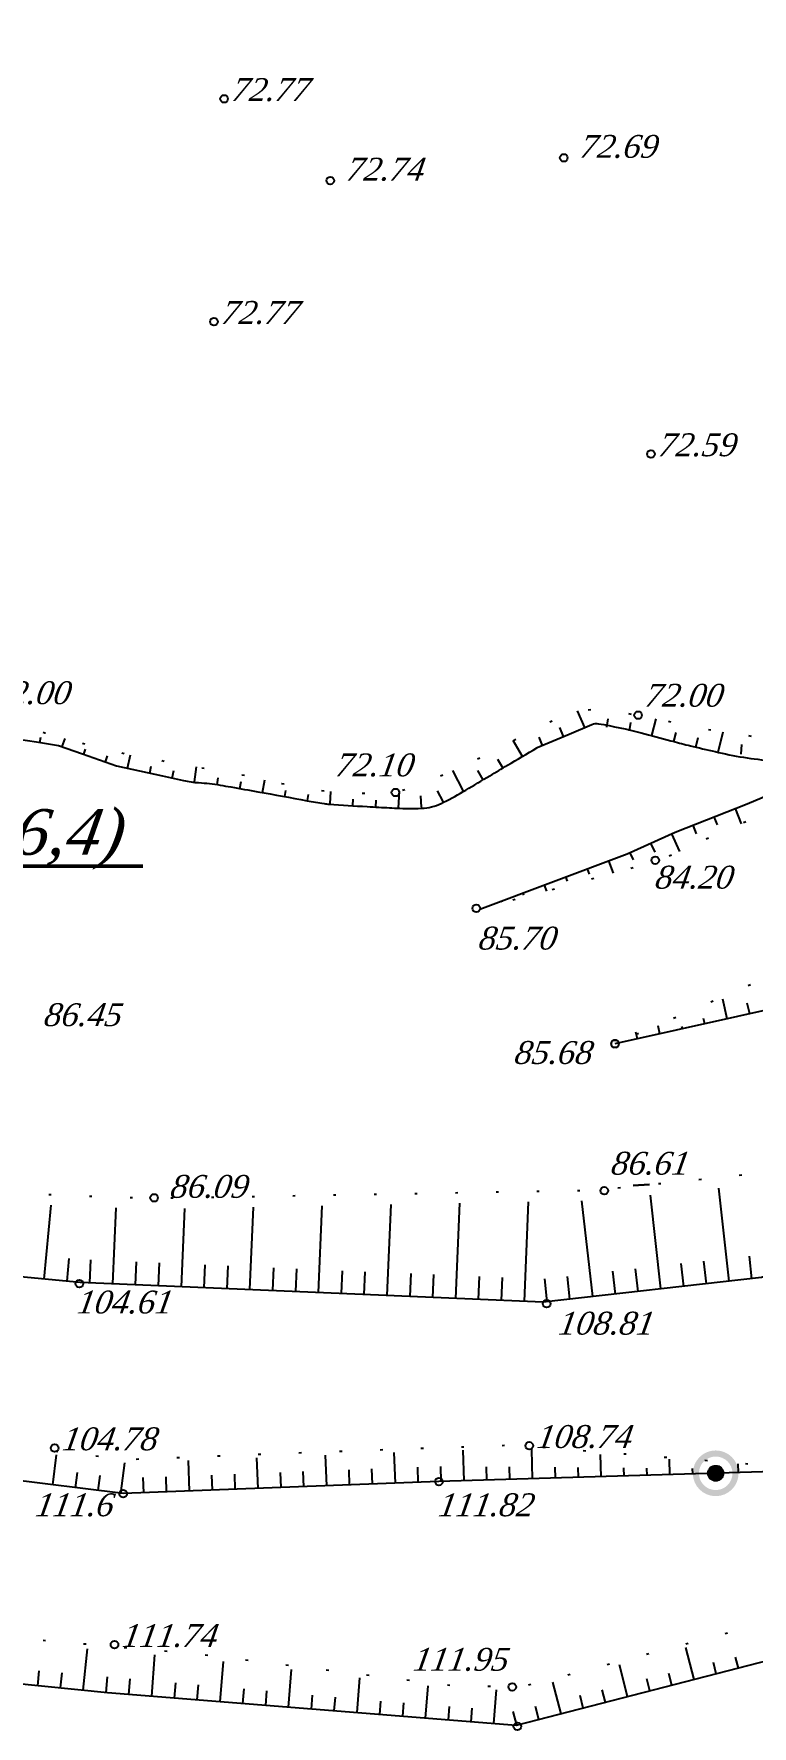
# Model space of a CAD drawing. Header units: millimetres. Extents: x 1400 to 4853, y -623 to 1865.
# Drawn here: x 2865.7 to 2894, y 1475.2 to 1541.8 of the extents above; entities that cross this region are included whole.
import ezdxf

# ---------------------------------------------------------------- set-up
doc = ezdxf.new("R2010")
doc.units = ezdxf.units.MM
doc.linetypes.add('ADOT1', pattern=[1.6, 0.1, -1.5])
doc.linetypes.add('AHIDDEN5', pattern=[9, 8, -1])
for name, color, linetype in [('01_Горизонт_72', 7, 'Continuous'), ('01_Горизонт_86', 7, 'Continuous'), ('02_Горизонт_100', 7, 'Continuous'), ('02_Горизонт_112', 7, 'Continuous'), ('Скважины', 7, 'Continuous'), ('Скважины_2011', 7, 'Continuous')]:
    doc.layers.add(name, color=color, linetype=linetype)
doc.styles.add('universw', font='timesi.ttf', dxfattribs={"oblique": 10})

msp = doc.modelspace()

# ---------------------------------------------------------------- hatches: boundary and pattern name
at = {"layer": 'Скважины', "linetype": 'Continuous'}
h = msp.add_hatch(color=0, dxfattribs=at)
h.paths.add_polyline_path([(2893.4349, 1485.1766, 1), (2891.6349, 1485.1766, 1)])
h.paths.add_polyline_path([(2893.1949, 1485.1766, 1), (2891.8749, 1485.1766, 1)], flags=16)
msp.add_hatch(color=7, dxfattribs=at).paths.add_polyline_path([(2892.8349, 1485.1766, 1), (2892.2349, 1485.1766, 1)])

# ---------------------------------------------------------------- linework, layer by layer
at = {"layer": '01_Горизонт_72', "linetype": 'Continuous'}
for p, q in [((2887.3819, 1514.5226), (2887.1027, 1515.1803)), ((2890.0165, 1514.2041), (2890.1913, 1514.8646)), ((2892.6349, 1513.5467), (2892.8231, 1514.3485)), ((2866.8305, 1513.7697), (2866.9428, 1514.0892)), ((2884.9368, 1513.388), (2884.5709, 1514.0068)), ((2869.3922, 1512.9249), (2869.5082, 1513.4471)), ((2872.0351, 1512.3809), (2872.1085, 1512.9743)), ((2874.702, 1511.9646), (2874.7919, 1512.4658)), ((2882.6126, 1512.0142), (2882.1925, 1512.8369)), ((2877.3626, 1511.5127), (2877.3977, 1512.0105)), ((2880.0574, 1511.3466), (2880.0916, 1512.0137)), ((2893.3043, 1511.3393), (2893.5428, 1510.7339)), ((2890.7955, 1510.3417), (2891.113, 1509.6444)), ((2888.3177, 1509.2726), (2888.5001, 1508.7857)), ((2885.7894, 1508.3251), (2885.8806, 1508.0816)), ((2883.2611, 1507.3776), (2883.2611, 1507.3776))]:
    msp.add_line(p, q, dxfattribs=at)
at = {"layer": '01_Горизонт_72', "color": 250, "linetype": 'Continuous'}
for p, q in [((2886.5535, 1514.1709), (2886.4047, 1514.5213)), ((2888.2497, 1514.541), (2888.3032, 1514.8591)), ((2889.1373, 1514.3919), (2889.1922, 1514.719)), ((2890.8865, 1513.9738), (2890.9808, 1514.33)), ((2865.9478, 1513.9336), (2865.9804, 1514.1457)), ((2867.6796, 1513.4712), (2867.7481, 1513.666)), ((2885.7251, 1513.8192), (2885.5891, 1514.1394)), ((2891.7587, 1513.7523), (2891.8479, 1514.1322)), ((2893.5322, 1513.4783), (2893.5605, 1513.8574)), ((2868.5286, 1513.1728), (2868.6118, 1513.4094)), ((2870.2708, 1512.7298), (2870.3322, 1513.0064)), ((2884.1624, 1512.9294), (2883.9645, 1513.2617)), ((2871.1494, 1512.5346), (2871.2145, 1512.8277)), ((2872.9283, 1512.2704), (2872.9626, 1512.548)), ((2873.8156, 1512.1206), (2873.8631, 1512.3919)), ((2883.3892, 1512.4688), (2883.1757, 1512.8273)), ((2875.5878, 1511.8057), (2875.6303, 1512.0426)), ((2876.4737, 1511.6468), (2876.5168, 1511.8869)), ((2878.2604, 1511.4494), (2878.2782, 1511.7013)), ((2879.1586, 1511.3926), (2879.1728, 1511.6699)), ((2880.9559, 1511.3933), (2880.9305, 1511.8312)), ((2881.8111, 1511.6048), (2881.5915, 1512.035)), ((2892.4669, 1511.0094), (2892.5904, 1510.6959)), ((2891.6296, 1510.6794), (2891.7623, 1510.3427)), ((2889.9764, 1509.9688), (2890.1359, 1509.6185)), ((2887.4749, 1508.9568), (2887.5509, 1508.7539)), ((2889.1573, 1509.5959), (2889.2858, 1509.3137)), ((2886.6321, 1508.6409), (2886.693, 1508.4786)), ((2884.1039, 1507.6934), (2884.1191, 1507.6528)), ((2884.9466, 1508.0092), (2884.977, 1507.9281))]:
    msp.add_line(p, q, dxfattribs=at)
at = {"layer": '01_Горизонт_72', "color": 0, "linetype": 'Continuous'}
for p, q in [((2892.9893, 1503.059), (2892.8175, 1503.8308)), ((2893.8727, 1503.2557), (2893.7779, 1503.6813)), ((2892.1059, 1502.8624), (2892.0601, 1503.0682)), ((2889.4557, 1502.2723), (2889.397, 1502.5359)), ((2890.3391, 1502.469), (2890.2704, 1502.7777)), ((2891.2225, 1502.6657), (2891.2011, 1502.7616))]:
    msp.add_line(p, q, dxfattribs=at)
at = {"layer": '01_Горизонт_72', "color": 0, "linetype": 'ADOT1', "flags": 128}
for points in [[(2855.3372, 1634.4462), (2853.7559, 1632.3065), (2851.9202, 1630.3409), (2850.6206, 1628.6883), (2849.5336, 1627.1767), (2848.4172, 1626.1281), (2847.1809, 1624.967), (2846.0729, 1623.9264), (2845.3636, 1623.0496), (2845.095, 1622.3594), (2844.9176, 1620.5396), (2844.8103, 1617.913), (2844.6779, 1613.4486), (2844.5658, 1609.8504), (2844.4949, 1607.8231), (2844.3114, 1606.1497), (2844.1548, 1604.7215), (2844.1577, 1602.5232), (2843.9993, 1600.0484), (2843.7782, 1596.4095), (2843.6523, 1594.3368), (2843.3703, 1589.3377), (2843.3277, 1587.8811), (2843.2773, 1586.1542), (2843.2687, 1585.1734), (2843.1291, 1584.0366), (2842.9914, 1581.8459), (2842.8013, 1580.0228), (2842.5627, 1577.8692), (2842.226, 1575.9102), (2842.1255, 1574.8991), (2841.9633, 1572.7313), (2841.7237, 1569.4003), (2841.6042, 1566.869), (2841.5577, 1565.8849), (2841.3413, 1563.1451), (2841.0968, 1559.3457), (2840.9164, 1555.0686), (2840.742, 1551.3151), (2840.2258, 1544.2709), (2839.7315, 1539.9038), (2839.5283, 1537.6703), (2839.4644, 1536.1479), (2839.3148, 1535.0081), (2839.2064, 1534.1815), (2839.1791, 1533.1182), (2839.1971, 1531.3987), (2839.3212, 1530.1908), (2839.5026, 1529.5322), (2840.1616, 1529.1695), (2842.8389, 1528.695), (2845.9296, 1528.0968), (2848.1217, 1527.4754), (2850.4626, 1526.7289), (2852.0799, 1526.2287), (2853.7601, 1525.3032), (2856.2173, 1523.5061), (2858.2963, 1521.5756), (2859.8081, 1519.8429), (2860.8113, 1518.4366), (2861.5495, 1517.4963), (2863.1122, 1515.6672), (2863.8152, 1515.1093), (2864.658, 1514.7922), (2866.1408, 1514.3169), (2867.3137, 1513.9839), (2869.5365, 1513.4401), (2871.7666, 1513.0316), (2873.7449, 1512.7003), (2875.4615, 1512.3159), (2877.1421, 1512.0268), (2878.6047, 1511.9334), (2879.9364, 1511.965), (2881.0167, 1512.3042), (2883.0385, 1513.2203), (2886.3709, 1514.9307), (2887.0431, 1515.1744), (2887.7347, 1515.2427), (2888.612, 1515.1501), (2889.4795, 1515.0083), (2892.5479, 1514.3888), (2894.322, 1514.1292), (2895.3654, 1514.0972), (2897.6709, 1515.685), (2900.6893, 1517.9633), (2902.1587, 1519.251), (2902.9389, 1519.9349), (2903.5103, 1520.2816), (2903.9857, 1520.2924), (2904.4233, 1520.179), (2904.6502, 1519.6877), (2904.9041, 1518.6781), (2905.389, 1517.0965), (2905.5165, 1516.7054)], [(2965.9573, 1530.1617), (2959.3903, 1527.5607), (2945.3113, 1524.4767), (2932.6003, 1521.0327), (2915.7403, 1514.5437), (2902.5733, 1508.1747), (2888.5723, 1502.0757)], [(2905.5318, 1515.739), (2904.9588, 1515.5173), (2898.087, 1512.6607), (2892.6596, 1510.3594), (2890.3045, 1509.2707), (2883.2611, 1507.3776)]]:
    msp.add_lwpolyline(points, dxfattribs=at)
at = {"layer": '01_Горизонт_72', "color": 0, "linetype": 'Continuous', "flags": 128}
msp.add_lwpolyline([(2966.5687, 1528.0016), (2962.5163, 1524.7377), (2951.7913, 1522.1517), (2941.5417, 1519.2697), (2928.3283, 1514.8077), (2914.6003, 1509.5607), (2900.6323, 1504.7607), (2888.5723, 1502.0757)], dxfattribs=at)
at = {"layer": '01_Горизонт_72', "linetype": 'Continuous', "flags": 128}
msp.add_lwpolyline([(2883.2611, 1507.3776), (2889.0504, 1509.5472), (2890.9436, 1510.4091), (2893.7663, 1511.5214), (2895.6975, 1512.3341), (2897.4894, 1512.9411), (2898.7953, 1513.5684), (2901.0383, 1514.7571), (2905.0548, 1516.5655)], dxfattribs=at)
msp.add_lwpolyline([(2864.3992, 1514.1716), (2865.8218, 1513.9529), (2866.6879, 1513.8198), (2867.6253, 1513.4903), (2868.9618, 1513.0205), (2870.769, 1512.6191), (2871.5982, 1512.4349, 0.0408717), (2872.1955, 1512.3527, -0.0290343), (2873.0381, 1512.2568, -0.0005391), (2873.466, 1512.1824, -0.0002171), (2874.5281, 1511.9958, -0.0031287), (2876.4584, 1511.6435, 0.0090173), (2877.1295, 1511.5291, 0.0201073), (2877.329, 1511.507, 0.0026971), (2878.8211, 1511.4099, 0.002087), (2879.2866, 1511.3841, 0.001184), (2880.1073, 1511.344, 0.0261283), (2881.0678, 1511.3496, 0.0641295), (2881.4536, 1511.4223, 0.0395208), (2881.8298, 1511.5783, 0.0160724), (2882.7055, 1512.0616, 0.0004193), (2883.6527, 1512.626, -0.0005754), (2884.3431, 1513.037, -0.0004836), (2885.4981, 1513.7214, -0.0331199), (2885.5156, 1513.7302), (2886.7737, 1514.2644), (2887.6592, 1514.6403, -0.142969), (2887.9256, 1514.6717, -0.0219387), (2889.6023, 1514.3137, -0.0030574), (2890.7749, 1514.0013, 0.005328), (2891.4486, 1513.8251, 0.0036767), (2891.6468, 1513.777, 0.0007324), (2892.6443, 1513.5445, 0.0383149), (2894.9086, 1513.2001, 0.159358)], format="xyb", dxfattribs=at)
at = {"layer": '01_Горизонт_72', "color": 7, "linetype": 'Continuous'}
for centre in [(2873.1957, 1539.2602), (2886.5593, 1536.9387), (2877.3733, 1536.0417), (2872.795, 1530.4913), (2889.9855, 1525.2844), (2889.4795, 1515.0083), (2879.9364, 1511.965), (2890.1574, 1509.3004), (2883.1141, 1507.4072), (2888.5723, 1502.0757)]:
    msp.add_circle(centre, 0.15, dxfattribs=at)
at = {"layer": '01_Горизонт_86', "color": 0, "linetype": 'Continuous'}
for p, q in [((2893.8727, 1503.2557), (2893.7779, 1503.6813)), ((2892.1059, 1502.8624), (2892.0601, 1503.0682)), ((2889.4557, 1502.2723), (2889.397, 1502.5359)), ((2890.3391, 1502.469), (2890.2704, 1502.7777)), ((2891.2225, 1502.6657), (2891.2011, 1502.7616)), ((2893.0658, 1492.7318), (2892.6539, 1496.4026)), ((2866.1225, 1492.8215), (2866.3968, 1495.7213)), ((2868.8163, 1492.6332), (2868.944, 1495.6275)), ((2874.2138, 1492.4029), (2874.3524, 1495.6519)), ((2876.9125, 1492.2878), (2877.0582, 1495.7021)), ((2879.6113, 1492.1727), (2879.764, 1495.7522)), ((2882.3101, 1492.0575), (2882.4698, 1495.8024)), ((2885.0088, 1491.9424), (2885.1756, 1495.8525)), ((2887.6971, 1492.1293), (2887.2748, 1495.8925)), ((2890.3815, 1492.4305), (2889.9676, 1496.1192)), ((2871.515, 1492.5181), (2871.6466, 1495.6018)), ((2867.0189, 1492.7367), (2867.1037, 1493.6327)), ((2893.9606, 1492.8322), (2893.8603, 1493.7265)), ((2867.9167, 1492.6716), (2867.9551, 1493.5708)), ((2869.7159, 1492.5948), (2869.7542, 1493.494)), ((2870.6154, 1492.5564), (2870.6538, 1493.4556)), ((2872.4146, 1492.4797), (2872.453, 1493.3789)), ((2873.3142, 1492.4413), (2873.3526, 1493.3405)), ((2875.1134, 1492.3645), (2875.1517, 1493.2637)), ((2876.013, 1492.3262), (2876.0513, 1493.2253)), ((2877.8121, 1492.2494), (2877.8505, 1493.1486)), ((2878.7117, 1492.211), (2878.7501, 1493.1102)), ((2880.5109, 1492.1343), (2880.5492, 1493.0335)), ((2881.4105, 1492.0959), (2881.4488, 1492.9951)), ((2888.5919, 1492.2297), (2888.4915, 1493.1241)), ((2889.4867, 1492.3301), (2889.3863, 1493.2245)), ((2891.2763, 1492.5309), (2891.1759, 1493.4253)), ((2892.1711, 1492.6313), (2892.0707, 1493.5257)), ((2883.2096, 1492.0191), (2883.248, 1492.9183)), ((2884.1092, 1491.9808), (2884.1476, 1492.8799)), ((2885.9075, 1491.9285), (2885.8072, 1492.8229)), ((2886.8023, 1492.0289), (2886.702, 1492.9233))]:
    msp.add_line(p, q, dxfattribs=at)
at = {"layer": '01_Горизонт_86', "color": 0, "linetype": 'ADOT1', "flags": 128}
for points in [[(2965.9573, 1530.1617), (2959.3903, 1527.5607), (2945.3113, 1524.4767), (2932.6003, 1521.0327), (2915.7403, 1514.5437), (2902.5733, 1508.1747), (2888.5723, 1502.0757)], [(2816.7969, 1498.4469), (2820.6582, 1498.7261), (2831.8102, 1497.7616), (2838.073, 1497.1762), (2870.3377, 1495.9968), (2887.8881, 1496.3221), (2898.3369, 1497.4245), (2903.0097, 1499.1106), (2911.6068, 1502.6263), (2916.7339, 1504.8312), (2929.6738, 1510.0345), (2944.9901, 1515.3522), (2952.4915, 1517.4266), (2957.8338, 1518.5767), (2961.9715, 1519.1598)]]:
    msp.add_lwpolyline(points, dxfattribs=at)
at = {"layer": '01_Горизонт_86', "color": 0, "linetype": 'Continuous', "flags": 128}
for points in [[(2966.5687, 1528.0016), (2962.5163, 1524.7377), (2951.7913, 1522.1517), (2941.5417, 1519.2697), (2928.3283, 1514.8077), (2914.6003, 1509.5607), (2900.6323, 1504.7607), (2888.5723, 1502.0757)], [(2961.8413, 1519.153), (2948.9739, 1514.3192), (2929.9506, 1507.3212), (2922.6207, 1504.5351), (2916.4126, 1502.3443), (2904.1912, 1495.9629), (2894.3413, 1492.8749), (2885.7496, 1491.9108), (2867.5352, 1492.6879), (2850.5411, 1494.2952), (2834.9531, 1495.4959), (2816.9425, 1498.3609)]]:
    msp.add_lwpolyline(points, dxfattribs=at)
at = {"layer": '01_Горизонт_86', "color": 5, "linetype": 'AHIDDEN5', "lineweight": 30, "flags": 128}
msp.add_lwpolyline([(2889.9367, 1496.5382), (2889.2863, 1496.5006)], dxfattribs=at)
at = {"layer": '01_Горизонт_86', "color": 7, "linetype": 'Continuous'}
for centre in [(2888.1493, 1496.2947), (2870.4433, 1496.0157), (2867.5033, 1492.6377), (2885.8843, 1491.8457)]:
    msp.add_circle(centre, 0.15, dxfattribs=at)
msp.add_arc((2888.5723, 1502.0757), 0.15, 283.841887, 255.696488, dxfattribs=at)
at = {"layer": '02_Горизонт_100', "color": 0, "linetype": 'Continuous'}
for p, q in [((2893.0658, 1492.7318), (2892.6539, 1496.4026)), ((2866.1225, 1492.8215), (2866.3968, 1495.7213)), ((2868.8163, 1492.6332), (2868.944, 1495.6275)), ((2874.2138, 1492.4029), (2874.3524, 1495.6519)), ((2876.9125, 1492.2878), (2877.0582, 1495.7021)), ((2879.6113, 1492.1727), (2879.764, 1495.7522)), ((2882.3101, 1492.0575), (2882.4698, 1495.8024)), ((2885.0088, 1491.9424), (2885.1756, 1495.8525)), ((2887.6971, 1492.1293), (2887.2748, 1495.8925)), ((2890.3815, 1492.4305), (2889.9676, 1496.1192)), ((2871.515, 1492.5181), (2871.6466, 1495.6018)), ((2867.0189, 1492.7367), (2867.1037, 1493.6327)), ((2893.9606, 1492.8322), (2893.8603, 1493.7265)), ((2867.9167, 1492.6716), (2867.9551, 1493.5708)), ((2869.7159, 1492.5948), (2869.7542, 1493.494)), ((2870.6154, 1492.5564), (2870.6538, 1493.4556)), ((2872.4146, 1492.4797), (2872.453, 1493.3789)), ((2873.3142, 1492.4413), (2873.3526, 1493.3405)), ((2875.1134, 1492.3645), (2875.1517, 1493.2637)), ((2876.013, 1492.3262), (2876.0513, 1493.2253)), ((2877.8121, 1492.2494), (2877.8505, 1493.1486)), ((2878.7117, 1492.211), (2878.7501, 1493.1102)), ((2880.5109, 1492.1343), (2880.5492, 1493.0335)), ((2881.4105, 1492.0959), (2881.4488, 1492.9951)), ((2888.5919, 1492.2297), (2888.4915, 1493.1241)), ((2889.4867, 1492.3301), (2889.3863, 1493.2245)), ((2891.2763, 1492.5309), (2891.1759, 1493.4253)), ((2892.1711, 1492.6313), (2892.0707, 1493.5257)), ((2883.2096, 1492.0191), (2883.248, 1492.9183)), ((2884.1092, 1491.9808), (2884.1476, 1492.8799)), ((2885.9075, 1491.9285), (2885.8072, 1492.8229)), ((2886.8023, 1492.0289), (2886.702, 1492.9233))]:
    msp.add_line(p, q, dxfattribs=at)
at = {"layer": '02_Горизонт_100', "linetype": 'Continuous'}
for p, q in [((2866.4552, 1484.7186), (2866.6023, 1485.9067)), ((2871.8352, 1484.4752), (2871.7892, 1485.6825)), ((2874.5348, 1484.5782), (2874.4886, 1485.7893)), ((2877.2344, 1484.6812), (2877.1882, 1485.8911)), ((2879.9339, 1484.7843), (2879.888, 1485.9887)), ((2882.6338, 1484.8793), (2882.5975, 1486.0857)), ((2885.3341, 1484.9603), (2885.2996, 1486.1075)), ((2888.0344, 1485.0414), (2888.008, 1485.92)), ((2890.7347, 1485.1225), (2890.7164, 1485.7325)), ((2867.3489, 1484.6079), (2867.4226, 1485.2034)), ((2868.2426, 1484.4973), (2868.3163, 1485.0928)), ((2869.1363, 1484.3867), (2869.2852, 1485.5898)), ((2870.0355, 1484.4066), (2870.0127, 1485.0061)), ((2870.9354, 1484.4409), (2870.9125, 1485.0405)), ((2872.7351, 1484.5096), (2872.7122, 1485.1091)), ((2873.6349, 1484.5439), (2873.6121, 1485.1435)), ((2875.4346, 1484.6126), (2875.4118, 1485.2121)), ((2876.3345, 1484.6469), (2876.3116, 1485.2465)), ((2878.1342, 1484.7156), (2878.1113, 1485.3151)), ((2879.0341, 1484.7499), (2879.0112, 1485.3495)), ((2880.8338, 1484.8186), (2880.8109, 1485.4181)), ((2881.7336, 1484.8522), (2881.7157, 1485.4486)), ((2883.5339, 1484.9063), (2883.518, 1485.4339)), ((2884.434, 1484.9333), (2884.4191, 1485.4266)), ((2886.2342, 1484.9874), (2886.2214, 1485.4119)), ((2887.1343, 1485.0144), (2887.1225, 1485.4046)), ((2888.9345, 1485.0684), (2888.9248, 1485.3899)), ((2889.8346, 1485.0955), (2889.826, 1485.3826)), ((2891.6348, 1485.1495), (2891.6282, 1485.3679)), ((2892.5349, 1485.1766), (2892.5294, 1485.3606)), ((2893.435, 1485.2036), (2893.4247, 1485.545))]:
    msp.add_line(p, q, dxfattribs=at)
at = {"layer": '02_Горизонт_100', "linetype": 'Continuous', "flags": 128}
msp.add_lwpolyline([(2896.1353, 1485.2847), (2881.6483, 1484.8497), (2869.2253, 1484.3757), (2855.2423, 1486.1067), (2842.5793, 1487.4417), (2826.5408, 1488.8032), (2812.0993, 1490.6907), (2802.7963, 1491.5787), (2794.2586, 1492.7293), (2793.0913, 1493.3337), (2793.2893, 1509.3507), (2795.6443, 1528.4487), (2796.8653, 1545.1497), (2798.8303, 1556.6307), (2802.4513, 1567.0917), (2803.8403, 1582.0917), (2804.8003, 1596.4827), (2805.5263, 1612.6407), (2807.0023, 1623.8247)], dxfattribs=at)
at = {"layer": '02_Горизонт_100', "color": 0, "linetype": 'ADOT1', "flags": 128}
for points in [[(2808.7386, 1623.7452), (2808.293, 1622.5577), (2807.0055, 1612.6618), (2806.3612, 1599.2719), (2804.8778, 1578.9242), (2804.3249, 1572.7851), (2803.8487, 1566.9836), (2803.2036, 1565.0191), (2800.6079, 1557.4987), (2798.329, 1545.0337), (2797.2782, 1534.0392), (2794.6884, 1510.0731), (2794.4432, 1501.0086), (2794.3819, 1494.4551), (2795.9385, 1494.0706), (2802.4902, 1493.1172), (2807.388, 1492.4816), (2818.004, 1491.2491), (2822.1386, 1490.6559), (2831.0968, 1489.7449), (2839.9701, 1489.0246), (2848.9071, 1488.1347), (2857.8653, 1487.1178), (2866.8023, 1486.0161), (2869.336, 1485.7195), (2875.7393, 1485.9737), (2884.5914, 1486.2915), (2896.5876, 1485.329)], [(2816.7969, 1498.4469), (2820.6582, 1498.7261), (2831.8102, 1497.7616), (2838.073, 1497.1762), (2870.3377, 1495.9968), (2887.8881, 1496.3221), (2898.3369, 1497.4245), (2903.0097, 1499.1106), (2911.6068, 1502.6263), (2916.7339, 1504.8312), (2929.6738, 1510.0345), (2944.9901, 1515.3522), (2952.4915, 1517.4266), (2957.8338, 1518.5767), (2961.9715, 1519.1598)]]:
    msp.add_lwpolyline(points, dxfattribs=at)
at = {"layer": '02_Горизонт_100', "color": 0, "linetype": 'Continuous', "flags": 128}
msp.add_lwpolyline([(2961.8413, 1519.153), (2948.9739, 1514.3192), (2929.9506, 1507.3212), (2922.6207, 1504.5351), (2916.4126, 1502.3443), (2904.1912, 1495.9629), (2894.3413, 1492.8749), (2885.7496, 1491.9108), (2867.5352, 1492.6879), (2850.5411, 1494.2952), (2834.9531, 1495.4959), (2816.9425, 1498.3609)], dxfattribs=at)
at = {"layer": '02_Горизонт_100', "color": 7, "linetype": 'Continuous'}
for centre in [(2888.1493, 1496.2947), (2870.4433, 1496.0157), (2867.5033, 1492.6377), (2885.8843, 1491.8457), (2866.5299, 1486.169), (2885.1996, 1486.2593), (2881.6483, 1484.8497), (2869.2253, 1484.3757)]:
    msp.add_circle(centre, 0.15, dxfattribs=at)
at = {"layer": '02_Горизонт_112', "color": 0, "linetype": 'Continuous'}
for p, q in [((2891.6861, 1477.0614), (2891.3624, 1478.3184)), ((2867.6558, 1476.6388), (2867.8207, 1478.2729)), ((2870.3471, 1476.4038), (2870.4776, 1478.0377)), ((2873.0401, 1476.1886), (2873.1667, 1477.7721)), ((2892.5582, 1477.2861), (2892.4436, 1477.7309)), ((2893.4303, 1477.5107), (2893.318, 1477.9468)), ((2865.8638, 1476.8197), (2865.9223, 1477.3994)), ((2866.7598, 1476.7293), (2866.8197, 1477.3232)), ((2868.5518, 1476.5484), (2868.6143, 1477.1682)), ((2869.4494, 1476.4755), (2869.4984, 1477.0897)), ((2875.7332, 1475.9735), (2875.8513, 1477.4507)), ((2878.4263, 1475.7583), (2878.5358, 1477.1293)), ((2889.0699, 1476.3875), (2888.7484, 1477.6358)), ((2889.942, 1476.6122), (2889.8206, 1477.0832)), ((2890.8141, 1476.8368), (2890.695, 1477.2991)), ((2871.2448, 1476.3321), (2871.2926, 1476.9304)), ((2872.1424, 1476.2604), (2872.1896, 1476.8507)), ((2873.9378, 1476.1169), (2873.9837, 1476.6914)), ((2874.8355, 1476.0452), (2874.8808, 1476.6117)), ((2876.6309, 1475.9017), (2876.6749, 1476.4524)), ((2877.5286, 1475.83), (2877.572, 1476.3728)), ((2881.1194, 1475.5431), (2881.2204, 1476.808)), ((2883.8125, 1475.3279), (2883.9181, 1476.6507)), ((2886.4536, 1475.7136), (2886.1343, 1476.9532)), ((2887.3257, 1475.9383), (2887.1976, 1476.4355)), ((2888.1978, 1476.1629), (2888.072, 1476.6514)), ((2879.324, 1475.6865), (2879.3663, 1476.2163)), ((2880.2217, 1475.6148), (2880.264, 1476.1448)), ((2882.0171, 1475.4714), (2882.0595, 1476.0019)), ((2882.9148, 1475.3996), (2882.9572, 1475.9305)), ((2884.7094, 1475.2644), (2884.571, 1475.802)), ((2885.5815, 1475.489), (2885.4489, 1476.0037))]:
    msp.add_line(p, q, dxfattribs=at)
at = {"layer": '02_Горизонт_112', "color": 0, "linetype": 'Continuous', "flags": 128}
msp.add_lwpolyline([(2965.9839, 1506.7176), (2944.4038, 1496.9929), (2923.1993, 1487.5925), (2905.0199, 1480.496), (2884.6854, 1475.2582), (2868.6057, 1476.543), (2854.4426, 1477.9725), (2824.0079, 1479.7835), (2805.2179, 1481.1259), (2793.1695, 1482.8105), (2777.8993, 1483.4367)], dxfattribs=at)
at = {"layer": '02_Горизонт_112', "color": 250, "linetype": 'ADOT1', "flags": 128}
msp.add_lwpolyline([(2778.3171, 1484.9069), (2790.8574, 1484.2646), (2804.5178, 1483.0058), (2813.0145, 1482.4586), (2836.118, 1481.2748), (2853.3025, 1479.7433), (2872.2559, 1478.0628), (2882.4467, 1476.7977), (2884.9777, 1476.7977), (2904.0588, 1481.788), (2920.8237, 1488.5444), (2935.4876, 1494.6729), (2943.5741, 1498.0913), (2954.5474, 1502.679), (2961.987, 1505.9589), (2966.0995, 1506.8366)], dxfattribs=at)
at = {"layer": '02_Горизонт_112', "color": 7, "linetype": 'Continuous'}
for centre in [(2868.8849, 1478.4297), (2884.5314, 1476.773), (2884.7327, 1475.2174)]:
    msp.add_circle(centre, 0.15, dxfattribs=at)
at = {"layer": 'Скважины', "color": 0, "linetype": 'Continuous'}
msp.add_circle((2892.5349, 1485.1766), 0.3, dxfattribs=at)
at = {"layer": 'Скважины', "color": 7}
msp.add_circle((2892.5398, 1485.1363), 0.15, dxfattribs=at)
at = {"layer": 'Скважины', "color": 7, "linetype": 'Continuous'}
msp.add_circle((2892.6649, 1485.1514), 0.15, dxfattribs=at)
msp.add_circle((2892.6649, 1485.1514), 0.15, dxfattribs=at)
at = {"layer": 'Скважины_2011', "color": 0, "linetype": 'Continuous', "lineweight": 50}
msp.add_line((2851.7409, 1509.069), (2869.9967, 1509.0658), dxfattribs=at)

# ---------------------------------------------------------------- texts
at = {"layer": '01_Горизонт_72', "color": 7, "linetype": 'Continuous', "style": 'universw', "oblique": 10}
for s, p in [('72.77', (2873.4643, 1539.1735)), ('72.69', (2887.1593, 1536.9387)), ('72.74', (2877.9733, 1536.0417)), ('72.77', (2873.0635, 1530.4046)), ('72.59', (2890.254, 1525.1977)), ('72.00', (2864.0555, 1515.4415)), ('72.00', (2889.7198, 1515.3405)), ('72.10', (2877.5507, 1512.6012)), ('84.20', (2890.1168, 1508.1817)), ('85.70', (2883.1719, 1505.7845)), ('85.68', (2884.5819, 1501.2835))]:
    msp.add_text(s, height=0.9, dxfattribs=at).set_placement(p)
at = {"layer": '01_Горизонт_86', "color": 7, "linetype": 'Continuous', "style": 'universw', "oblique": 10}
for s, p in [('86.45', (2866.0723, 1502.7717)), ('86.61', (2888.3812, 1496.927)), ('86.09', (2871.0433, 1496.0157)), ('104.61', (2867.3781, 1491.4651)), ('108.81', (2886.3157, 1490.6329))]:
    msp.add_text(s, height=0.9, dxfattribs=at).set_placement(p)
at = {"layer": '02_Горизонт_100', "color": 7, "linetype": 'Continuous', "style": 'universw', "oblique": 10}
for s, p in [('86.61', (2888.3812, 1496.927)), ('86.09', (2871.0433, 1496.0157)), ('104.61', (2867.3781, 1491.4651)), ('108.81', (2886.3157, 1490.6329)), ('104.78', (2866.7984, 1486.0823)), ('108.74', (2885.4682, 1486.1726)), ('111.6', (2865.7404, 1483.4879)), ('111.82', (2881.5924, 1483.4869))]:
    msp.add_text(s, height=0.9, dxfattribs=at).set_placement(p)
at = {"layer": '02_Горизонт_112', "color": 7, "linetype": 'Continuous', "style": 'universw', "oblique": 10}
for s, p in [('111.74', (2869.1534, 1478.343)), ('111.95', (2880.6028, 1477.4074))]:
    msp.add_text(s, height=0.9, dxfattribs=at).set_placement(p)
at = {"layer": 'Скважины_2011', "color": 7, "style": 'universw', "oblique": 10}
msp.add_text(' Св. 11-6 (86,4)', height=1.8, dxfattribs=at).set_placement((2851.8903, 1509.5127))

doc.saveas('drawing.dxf')
